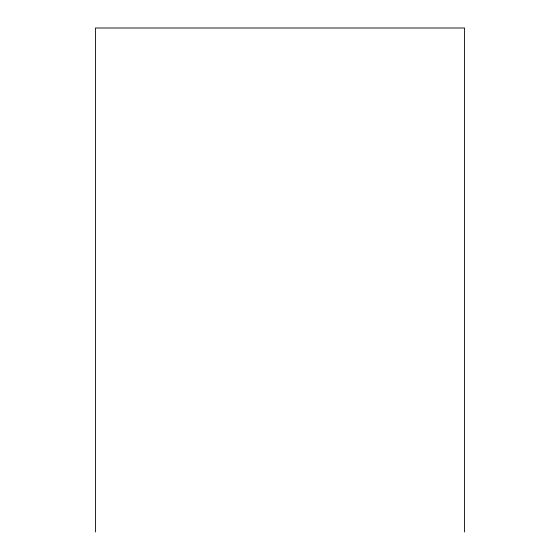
<?xml version="1.0" encoding="UTF-8"?>
<svg xmlns="http://www.w3.org/2000/svg" width="560" height="560" viewBox="0 0 560 560"><rect width="100%" height="100%" fill="white"/><g stroke="black" fill="none" stroke-linecap="round" stroke-linejoin="round"><path stroke-width="0.84" d="M464.541 532L464.541 28L95.459 28L95.459 532"/></g></svg>
